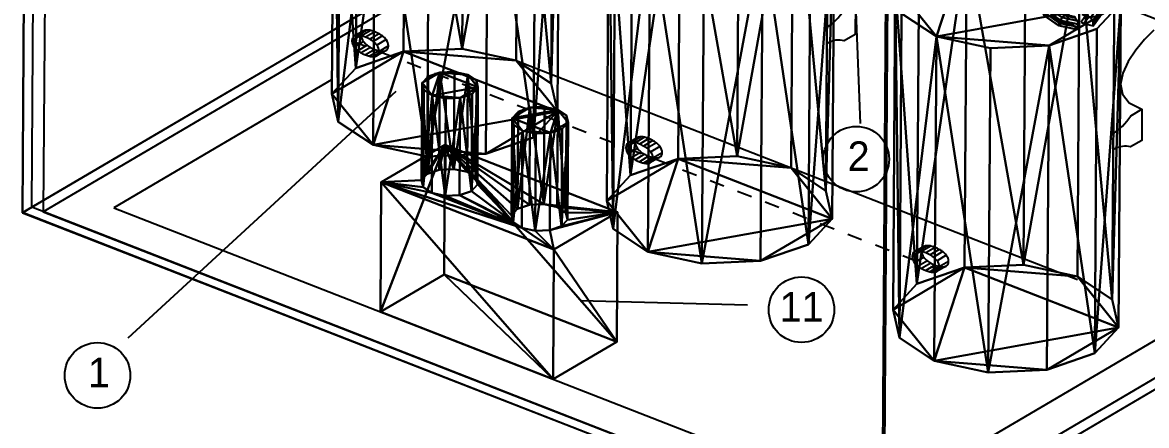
# Model space of a CAD drawing. Extents: x 268 to 383, y 668 to 793.
# Drawn here: x 336.17 to 343.77, y 694.6 to 697.33 of the extents above; entities that cross this region are included whole.
import ezdxf

# ---------------------------------------------------------------- set-up
doc = ezdxf.new("R2010")
doc.units = 0
doc.header["$LTSCALE"] = 0.5
doc.header["$MEASUREMENT"] = 0
doc.linetypes.add('HIDDEN', pattern=[0.375, 0.25, -0.125])
doc.layers.get('0').update_dxf_attribs({"linetype": 'CONTINUOUS'})
for name, color, linetype in [('P01', 6, 'CONTINUOUS'), ('P02', 1, 'CONTINUOUS'), ('P03', 5, 'CONTINUOUS'), ('P04', 7, 'CONTINUOUS')]:
    doc.layers.add(name, color=color, linetype=linetype)

# ---------------------------------------------------------------- blocks, each defined once
blk = doc.blocks.new('*U41')
at = {"color": 3}
for p, q in [((1.2873, 9.8418), (1.2873, 17.8418)), ((1.3873, 17.7418), (1.3873, 9.9418)), ((8.6701, 17.7418), (8.6701, 9.9418)), ((1.3873, 9.9418), (8.6701, 9.9418)), ((1.3873, 9.9418, 4.5), (1.3873, 9.9418)), ((8.6701, 9.9418, 4.5), (8.6701, 9.9418)), ((8.7701, 9.8418), (1.2873, 9.8418)), ((1.2873, 9.8418, 4.5), (1.2873, 9.8418))]:
    blk.add_line(p, q, dxfattribs=at)
at = {"color": 5}
for p, q in [((8.7701, 17.8418), (8.7701, 9.8418)), ((8.7701, 9.8418), (8.7701, 9.8418, 4.5))]:
    blk.add_line(p, q, dxfattribs=at)
blk = doc.blocks.new('*U39')
at = {"color": 0}
for p, q in [((0.02, 0.0415), (0.02, 0.0415, 0.1)), ((0.0515, 0.0586), (0.0515, 0.0586, 0.1)), ((0.0813, 0.0655), (0.0813, 0.0655, 0.1)), ((0.1176, 0.0679), (0.1176, 0.0679, 0.1)), ((0.1539, 0.0655), (0.1539, 0.0655, 0.1)), ((0.1837, 0.0586), (0.1837, 0.0586, 0.1)), ((0.2153, 0.0415), (0.2153, 0.0415, 0.1)), ((0.2352, 0), (0.2352, 0, 0.1)), ((0, 0), (0, 0, 0.1)), ((0.02, -0.0415), (0.02, -0.0415, 0.1)), ((0.0515, -0.0586), (0.0515, -0.0586, 0.1)), ((0.0813, -0.0655), (0.0813, -0.0655, 0.1)), ((0.1176, -0.0679), (0.1176, -0.0679, 0.1)), ((0.1539, -0.0655), (0.1539, -0.0655, 0.1)), ((0.1837, -0.0586), (0.1837, -0.0586, 0.1)), ((0.2153, -0.0415), (0.2153, -0.0415, 0.1))]:
    blk.add_line(p, q, dxfattribs=at)
for centre, radius, start, end in [((0.0531, 0, 0.1), 0.0531, 128.55974, 231.44026), ((0.0531, 0), 0.0531, 128.55974, 231.44026), ((0.0835, -0.0382, 0.1), 0.1019, 108.27251, 128.55974), ((0.0835, -0.0382), 0.1019, 108.27251, 128.55974), ((0.104, -0.1004, 0.1), 0.1674, 97.78789, 108.27251), ((0.104, -0.1004), 0.1674, 97.78789, 108.27251), ((0.1176, -0.1998, 0.1), 0.2678, 82.21211, 97.78789), ((0.1176, -0.1998), 0.2678, 82.21211, 97.78789), ((0.1312, -0.1004, 0.1), 0.1674, 71.72749, 82.21211), ((0.1312, -0.1004), 0.1674, 71.72749, 82.21211), ((0.1518, -0.0382, 0.1), 0.1019, 51.44026, 71.72749), ((0.1518, -0.0382), 0.1019, 51.44026, 71.72749), ((0.1822, 0, 0.1), 0.0531, 308.55974, 51.44026), ((0.1822, 0), 0.0531, 308.55974, 51.44026), ((0.0835, 0.0382, 0.1), 0.1019, 231.44026, 251.72749), ((0.0835, 0.0382), 0.1019, 231.44026, 251.72749), ((0.104, 0.1004, 0.1), 0.1674, 251.72749, 262.21211), ((0.104, 0.1004), 0.1674, 251.72749, 262.21211), ((0.1176, 0.1998, 0.1), 0.2678, 262.21211, 277.78789), ((0.1176, 0.1998), 0.2678, 262.21211, 277.78789), ((0.1312, 0.1004, 0.1), 0.1674, 277.78789, 288.27251), ((0.1312, 0.1004), 0.1674, 277.78789, 288.27251), ((0.1518, 0.0382, 0.1), 0.1019, 288.27251, 308.55974), ((0.1518, 0.0382), 0.1019, 288.27251, 308.55974)]:
    blk.add_arc(centre, radius, start, end, dxfattribs=at)
blk = doc.blocks.new('*U34')
at = {"color": 0}
mesh = blk.add_polyface(dxfattribs=at)
corners = [(0, -0.7719, 2.5), (0.6685, 0.386, 2.5), (-0.6685, 0.386, 2.5), (-0.6685, -0.386, 2.5), (0, 0.7719, 2.5), (0.6685, -0.386, 2.5), (-0.386, -0.6685, 2.5), (-0.7719, 0, 2.5), (-0.386, 0.6685, 2.5), (0.386, 0.6685, 2.5), (0.7719, 0, 2.5), (0.386, -0.6685, 2.5)]
mesh.append_faces([[corners[k] for k in face] for face in [(0, 1, 2), (2, 3, 0), (1, 4, 2), (0, 5, 1)]], dxfattribs={"vtx0": -1, "vtx1": -1, "vtx2": -1, "color": 0})
mesh.append_faces([[corners[k] for k in face] for face in [(3, 6, 0), (2, 7, 3), (4, 8, 2), (1, 9, 4), (5, 10, 1), (0, 11, 5)]], dxfattribs={"vtx2": -1, "color": 0})
mesh = blk.add_polyface(dxfattribs=at)
corners = [(-0.6685, 0.386), (0.6685, 0.386), (0, -0.7719), (-0.6685, -0.386), (0.6685, -0.386), (0, 0.7719), (-0.7719, 0), (-0.386, -0.6685), (0.386, -0.6685), (0.7719, 0), (0.386, 0.6685), (-0.386, 0.6685)]
mesh.append_faces([[corners[k] for k in face] for face in [(0, 1, 2), (2, 3, 0), (1, 4, 2), (0, 5, 1)]], dxfattribs={"vtx0": -1, "vtx1": -1, "vtx2": -1, "color": 0})
mesh.append_faces([[corners[k] for k in face] for face in [(3, 6, 0), (2, 7, 3), (4, 8, 2), (1, 9, 4), (5, 10, 1), (0, 11, 5)]], dxfattribs={"vtx2": -1, "color": 0})
mesh = blk.add_polyface(dxfattribs=at)
corners = [(-0.7719, 0, 2.5), (-0.7719, 0), (-0.6685, -0.386, 2.5), (-0.6685, -0.386), (-0.386, -0.6685), (-0.386, -0.6685, 2.5), (0, -0.7719), (0, -0.7719, 2.5), (0.386, -0.6685), (0.386, -0.6685, 2.5), (0.6685, -0.386, 2.5), (0.6685, -0.386), (0.7719, 0), (0.7719, 0, 2.5), (0.6685, 0.386), (0.6685, 0.386, 2.5), (0.386, 0.6685), (0.386, 0.6685, 2.5), (0, 0.7719, 2.5), (0, 0.7719), (-0.386, 0.6685), (-0.386, 0.6685, 2.5), (-0.6685, 0.386), (-0.6685, 0.386, 2.5)]
mesh.append_faces([[corners[k] for k in face] for face in [(7, 8, 9), (15, 16, 17), (23, 1, 0)]], dxfattribs={"vtx0": -1, "color": 0})
mesh.append_faces([[corners[k] for k in face] for face in [(0, 1, 2), (9, 8, 10), (17, 16, 18)]], dxfattribs={"vtx1": -1, "color": 0})
mesh.append_faces([[corners[k] for k in face] for face in [(1, 3, 2), (2, 3, 4), (4, 5, 2), (4, 6, 7), (7, 5, 4), (7, 6, 8), (8, 11, 10), (10, 11, 12), (12, 13, 10), (12, 14, 15), (15, 13, 12), (15, 14, 16), (16, 19, 18), (18, 19, 20), (20, 21, 18), (20, 22, 23), (23, 21, 20), (23, 22, 1)]], dxfattribs={"vtx2": -1, "color": 0})
blk = doc.blocks.new('*U33')
at = {"color": 5}
mesh = blk.add_polyface(dxfattribs=at)
corners = [(4.0373, 10.9734), (5.5373, 10.2864), (5.5373, 10.9734), (4.0373, 10.2864)]
mesh.append_faces([[corners[k] for k in face] for face in [(0, 1, 3)]], dxfattribs={"vtx0": -1, "color": 5})
mesh.append_faces([[corners[k] for k in face] for face in [(0, 2, 1)]], dxfattribs={"vtx2": -1, "color": 5})
mesh = blk.add_polyface(dxfattribs=at)
corners = [(5.3699, 10.5765, 1), (5.3443, 10.4809, 1), (5.5373, 10.9734, 1), (5.3443, 10.6721, 1), (5.5373, 10.2864, 1), (5.2743, 10.4109, 1), (5.1787, 10.3853, 1), (5.2743, 10.7421, 1), (5.1787, 10.7677, 1), (4.0373, 10.2864, 1), (4.3959, 10.3853, 1), (4.3003, 10.4109, 1), (4.4915, 10.4109, 1), (4.5615, 10.4809, 1), (5.0831, 10.4109, 1), (5.0831, 10.7421, 1), (4.0373, 10.9734, 1), (5.0131, 10.6721, 1), (4.2303, 10.4809, 1), (4.2047, 10.5765, 1), (4.5871, 10.5765, 1), (4.5615, 10.6721, 1), (4.4915, 10.7421, 1), (5.0131, 10.4809, 1), (4.3959, 10.7677, 1), (4.3003, 10.7421, 1), (4.2303, 10.6721, 1), (4.9875, 10.5765, 1)]
mesh.append_faces([[corners[k] for k in face] for face in [(6, 10, 9), (23, 16, 22)]], dxfattribs={"vtx0": -1, "vtx1": -1, "vtx2": -1, "color": 5})
mesh.append_faces([[corners[k] for k in face] for face in [(2, 3, 0), (1, 4, 2), (2, 7, 3), (2, 8, 7), (6, 9, 4), (6, 12, 10), (6, 13, 12), (2, 15, 8), (16, 17, 15), (18, 16, 9), (14, 20, 13), (14, 21, 20), (14, 22, 21), (16, 24, 22), (16, 25, 24), (16, 26, 25), (16, 19, 26), (16, 27, 17)]], dxfattribs={"vtx0": -1, "vtx2": -1, "color": 5})
mesh.append_faces([[corners[k] for k in face] for face in [(0, 1, 2), (1, 5, 4), (5, 6, 4), (10, 11, 9), (6, 14, 13), (2, 16, 15), (11, 18, 9), (18, 19, 16), (14, 23, 22), (23, 27, 16)]], dxfattribs={"vtx1": -1, "vtx2": -1, "color": 5})
mesh = blk.add_polyface(dxfattribs=at)
corners = [(4.0373, 10.9734), (4.0373, 10.9734, 1), (5.5373, 10.9734), (5.5373, 10.9734, 1)]
mesh.append_faces([[corners[k] for k in face] for face in [(0, 1, 2)]], dxfattribs={"vtx1": -1, "color": 5})
mesh.append_faces([[corners[k] for k in face] for face in [(1, 3, 2)]], dxfattribs={"vtx2": -1, "color": 5})
mesh = blk.add_polyface(dxfattribs=at)
corners = [(4.0373, 10.2864), (4.0373, 10.9734, 1), (4.0373, 10.9734), (4.0373, 10.2864, 1)]
mesh.append_faces([[corners[k] for k in face] for face in [(0, 1, 2)]], dxfattribs={"vtx0": -1, "color": 5})
mesh.append_faces([[corners[k] for k in face] for face in [(0, 3, 1)]], dxfattribs={"vtx2": -1, "color": 5})
mesh = blk.add_polyface(dxfattribs=at)
corners = [(5.5373, 10.9734), (5.5373, 10.9734, 1), (5.5373, 10.2864, 1), (5.5373, 10.2864)]
mesh.append_faces([[corners[k] for k in face] for face in [(0, 1, 2), (2, 3, 0)]], dxfattribs={"vtx2": -1, "color": 5})
mesh = blk.add_polyface(dxfattribs=at)
corners = [(4.3959, 10.3853, 1.75), (4.5615, 10.6721, 1.75), (4.2303, 10.6721, 1.75), (4.2303, 10.4809, 1.75), (4.3959, 10.7677, 1.75), (4.5615, 10.4809, 1.75), (4.3003, 10.4109, 1.75), (4.2047, 10.5765, 1.75), (4.3003, 10.7421, 1.75), (4.4915, 10.7421, 1.75), (4.5871, 10.5765, 1.75), (4.4915, 10.4109, 1.75), (5.0131, 10.4809, 1.75), (5.3443, 10.4809, 1.75), (5.1787, 10.7677, 1.75), (5.0131, 10.6721, 1.75), (5.3443, 10.6721, 1.75), (5.1787, 10.3853, 1.75), (4.9875, 10.5765, 1.75), (5.0831, 10.7421, 1.75), (5.2743, 10.7421, 1.75), (5.3699, 10.5765, 1.75), (5.2743, 10.4109, 1.75), (5.0831, 10.4109, 1.75)]
mesh.append_faces([[corners[k] for k in face] for face in [(0, 1, 2), (2, 3, 0), (1, 4, 2), (0, 5, 1), (12, 13, 14), (14, 15, 12), (13, 16, 14), (12, 17, 13)]], dxfattribs={"vtx0": -1, "vtx1": -1, "vtx2": -1, "color": 5})
mesh.append_faces([[corners[k] for k in face] for face in [(3, 6, 0), (2, 7, 3), (4, 8, 2), (1, 9, 4), (5, 10, 1), (0, 11, 5), (15, 18, 12), (14, 19, 15), (16, 20, 14), (13, 21, 16), (17, 22, 13), (12, 23, 17)]], dxfattribs={"vtx2": -1, "color": 5})
mesh = blk.add_polyface(dxfattribs=at)
corners = [(4.2047, 10.5765, 1.75), (4.2047, 10.5765, 1), (4.2303, 10.4809, 1.75), (4.2303, 10.4809, 1), (4.3003, 10.4109, 1), (4.3003, 10.4109, 1.75), (4.3959, 10.3853, 1), (4.3959, 10.3853, 1.75), (4.4915, 10.4109, 1), (4.4915, 10.4109, 1.75), (4.5615, 10.4809, 1.75), (4.5615, 10.4809, 1), (4.5871, 10.5765, 1), (4.5871, 10.5765, 1.75), (4.5615, 10.6721, 1), (4.5615, 10.6721, 1.75), (4.4915, 10.7421, 1), (4.4915, 10.7421, 1.75), (4.3959, 10.7677, 1.75), (4.3959, 10.7677, 1), (4.3003, 10.7421, 1), (4.3003, 10.7421, 1.75), (4.2303, 10.6721, 1), (4.2303, 10.6721, 1.75)]
mesh.append_faces([[corners[k] for k in face] for face in [(7, 8, 9), (15, 16, 17), (23, 1, 0)]], dxfattribs={"vtx0": -1, "color": 5})
mesh.append_faces([[corners[k] for k in face] for face in [(0, 1, 2), (9, 8, 10), (17, 16, 18)]], dxfattribs={"vtx1": -1, "color": 5})
mesh.append_faces([[corners[k] for k in face] for face in [(1, 3, 2), (2, 3, 4), (4, 5, 2), (4, 6, 7), (7, 5, 4), (7, 6, 8), (8, 11, 10), (10, 11, 12), (12, 13, 10), (12, 14, 15), (15, 13, 12), (15, 14, 16), (16, 19, 18), (18, 19, 20), (20, 21, 18), (20, 22, 23), (23, 21, 20), (23, 22, 1)]], dxfattribs={"vtx2": -1, "color": 5})
mesh = blk.add_polyface(dxfattribs=at)
corners = [(4.9875, 10.5765, 1.75), (4.9875, 10.5765, 1), (5.0131, 10.4809, 1.75), (5.0131, 10.4809, 1), (5.0831, 10.4109, 1), (5.0831, 10.4109, 1.75), (5.1787, 10.3853, 1), (5.1787, 10.3853, 1.75), (5.2743, 10.4109, 1), (5.2743, 10.4109, 1.75), (5.3443, 10.4809, 1.75), (5.3443, 10.4809, 1), (5.3699, 10.5765, 1), (5.3699, 10.5765, 1.75), (5.3443, 10.6721, 1), (5.3443, 10.6721, 1.75), (5.2743, 10.7421, 1), (5.2743, 10.7421, 1.75), (5.1787, 10.7677, 1.75), (5.1787, 10.7677, 1), (5.0831, 10.7421, 1), (5.0831, 10.7421, 1.75), (5.0131, 10.6721, 1), (5.0131, 10.6721, 1.75)]
mesh.append_faces([[corners[k] for k in face] for face in [(7, 8, 9), (15, 16, 17), (23, 1, 0)]], dxfattribs={"vtx0": -1, "color": 5})
mesh.append_faces([[corners[k] for k in face] for face in [(0, 1, 2), (9, 8, 10), (17, 16, 18)]], dxfattribs={"vtx1": -1, "color": 5})
mesh.append_faces([[corners[k] for k in face] for face in [(1, 3, 2), (2, 3, 4), (4, 5, 2), (4, 6, 7), (7, 5, 4), (7, 6, 8), (8, 11, 10), (10, 11, 12), (12, 13, 10), (12, 14, 15), (15, 13, 12), (15, 14, 16), (16, 19, 18), (18, 19, 20), (20, 21, 18), (20, 22, 23), (23, 21, 20), (23, 22, 1)]], dxfattribs={"vtx2": -1, "color": 5})
mesh = blk.add_polyface(dxfattribs=at)
corners = [(5.5373, 10.2864), (5.5373, 10.2864, 1), (4.0373, 10.2864, 1), (4.0373, 10.2864)]
mesh.append_faces([[corners[k] for k in face] for face in [(0, 1, 2), (2, 3, 0)]], dxfattribs={"vtx2": -1, "color": 5})
blk = doc.blocks.new('1')
at = {"color": 0, "extrusion": (0.627354, 0.369097, -0.685708)}
for p, q in [((-58.644, -18.772, -10.622), (-58.382, 20.752, 10.892)), ((-58.016, -18.403, -11.308), (-57.754, 21.121, 10.206)), ((-58.644, -18.772, -10.622), (-58.016, -18.403, -11.308)), ((-4.134, -40.046, 27.798), (-58.644, -18.772, -10.622)), ((-3.506, -39.677, 27.112), (-58.016, -18.403, -11.308))]:
    blk.add_line(p, q, dxfattribs=at)
at = {"color": 5, "extrusion": (0.005818, 0.878295, 0.478083), "elevation": -21.906}
for points in [[(8.526, -62.626), (58.518, -0.169)], [(8.526, -62.626), (-46.123, -18.883)], [(58.518, -0.169), (3.868, 43.573)]]:
    blk.add_lwpolyline(points, dxfattribs=at)
at = {"layer": 'P02', "extrusion": (0.005818, 0.878295, 0.478083), "elevation": -21.906}
for points in [[(3.149, -45.658), (-40.32, -10.864)], [(37.67, -19.26), (52.346, -0.924)], [(-40.32, -10.864), (0.715, 40.402)], [(52.346, -0.924), (0.715, 40.402)]]:
    blk.add_lwpolyline(points, dxfattribs=at)
at = {"layer": 'P03'}
for points in [[(17.879, -6.408), (17.248, -7.054), (16.645, -7.779), (16.134, -8.547), (15.774, -9.322), (15.626, -10.069), (15.751, -10.749), (16.211, -11.328), (17.066, -11.769)], [(-2.309, -4.591), (-1.978, -12.739)]]:
    blk.add_lwpolyline(points, dxfattribs=at)
at = {"layer": 'P03', "color": 3, "extrusion": (0.778713, -0.303917, 0.548855)}
for points, elevation in [([(-7.341, -5.762, 0.148359), (-5.799, -6.977), (-5.116, -7.957), (-7.093, -9.335), (-7.775, -8.355, 0.148359), (-8.382, -6.488)], -5.801), ([(-6.983, -5.513, 0.148359), (-5.441, -6.728), (-4.758, -7.707), (-6.735, -9.085), (-7.418, -8.106, 0.148359), (-8.025, -6.239)], 19.077)]:
    blk.add_lwpolyline(points, format="xyb", close=True, dxfattribs=dict(at, elevation=elevation))
at = {"layer": 'P03', "color": 3, "linetype": 'HIDDEN', "extrusion": (0.005818, 0.878295, 0.478083), "elevation": -13.848}
blk.add_lwpolyline([(36.31, -10.009), (-3.513, 21.866)], dxfattribs=at)
at = {"layer": 'P03', "extrusion": (-0.627354, -0.369097, 0.685708), "elevation": -1.562}
blk.add_lwpolyline([(-5.493, -39.659), (26.513, -2.914)], dxfattribs=at)
at = {"layer": 'P03', "elevation": 11.064}
for points in [[(-33.399, -10.574), (-51.527, -27.275)], [(-20.936, -24.727), (-9.607, -25.01)]]:
    blk.add_lwpolyline(points, dxfattribs=at)
at = {"layer": 'P04', "color": 5}
for centre in [(-2.25, -15.147, 22.244), (-5.957, -25.341, 22.244), (-53.569, -29.787, 76.429)]:
    blk.add_circle(centre, 2.219, dxfattribs=at)
at = {"layer": 'P03', "extrusion": (0.005818, 0.878295, 0.478083), "xscale": 10, "yscale": 10, "zscale": 10, "rotation": 141.3254917884629}
for name, p in [('*U41', (130.069, 68.622, -21.906)), ('*U34', (30.011, -16.135, -21.906)), ('*U34', (11.382, -1.225, -21.906)), ('*U34', (-8.033, 14.316, -21.688)), ('*U33', (130.069, 68.622, -21.906))]:
    blk.add_blockref(name, p, dxfattribs=at)
at = {"layer": 'P03', "extrusion": (-0.627354, -0.369097, 0.685708), "xscale": 10, "yscale": 10, "zscale": 10, "rotation": 48.942302571036}
for p in [(-12.285, -35.187, 13.876), (3.339, -17.25, 13.876), (19.508, 1.645, 13.876)]:
    blk.add_blockref('*U39', p, dxfattribs=at)
at = {"layer": 'P04', "color": 5}
for s, p in [('2', (-2.836, -15.946, 22.244)), ('11', (-7.434, -26.14, 22.244)), ('1', (-54.221, -30.586, 76.429))]:
    blk.add_text(s, height=2, dxfattribs=at).set_placement(p)
at = {"layer": 'P01'}
mesh = blk.add_polymesh((9, 9), dxfattribs=at)
for k, corner in enumerate([(12.954, -5.869, 17.671), (13.141, -5.973, 17.786), (13.763, -6.135, 18.268), (13.772, -5.96, 18.37), (13.743, -5.78, 18.441), (13.592, -5.593, 18.403), (13.163, -5.434, 18.097), (13.124, -5.412, 18.073), (13.059, -5.378, 18.031), (13.203, -5.518, 17.141), (13.444, -5.546, 17.14), (14.235, -5.471, 17.265), (14.234, -5.311, 17.388), (14.185, -5.158, 17.502), (13.983, -5.044, 17.572), (13.435, -5.052, 17.52), (13.385, -5.046, 17.52), (13.3, -5.038, 17.518), (13.041, -5.079, 16.644), (13.247, -5.011, 16.535), (13.928, -4.64, 16.325), (13.934, -4.497, 16.468), (13.898, -4.38, 16.621), (13.729, -4.356, 16.793), (13.258, -4.574, 16.978), (13.216, -4.588, 17.001), (13.143, -4.613, 17.037), (12.53, -4.72, 16.37), (12.624, -4.573, 16.201), (12.961, -3.959, 15.806), (12.987, -3.831, 15.96), (12.992, -3.742, 16.134), (12.927, -3.792, 16.363), (12.701, -4.182, 16.68), (12.682, -4.212, 16.715), (12.648, -4.265, 16.772), (11.865, -4.577, 16.424), (11.814, -4.399, 16.266), (11.701, -3.689, 15.906), (11.754, -3.566, 16.058), (11.812, -3.489, 16.229), (11.884, -3.568, 16.447), (11.977, -4.026, 16.738), (11.987, -4.063, 16.77), (12.005, -4.127, 16.824), (11.3, -4.706, 16.784), (11.126, -4.556, 16.705), (10.631, -3.932, 16.589), (10.707, -3.805, 16.726), (10.81, -3.717, 16.868), (10.998, -3.769, 17.012), (11.361, -4.166, 17.13), (11.397, -4.197, 17.146), (11.458, -4.252, 17.172), (11.051, -5.056, 17.313), (10.822, -4.983, 17.35), (10.16, -4.596, 17.591), (10.245, -4.454, 17.708), (10.368, -4.339, 17.807), (10.608, -4.319, 17.842), (11.09, -4.548, 17.707), (11.137, -4.564, 17.7), (11.216, -4.591, 17.685), (11.213, -5.495, 17.81), (11.019, -5.517, 17.956), (10.466, -5.427, 18.532), (10.545, -5.268, 18.628), (10.655, -5.117, 18.688), (10.862, -5.007, 18.621), (11.266, -5.026, 18.248), (11.306, -5.022, 18.218), (11.373, -5.016, 18.166), (11.724, -5.854, 18.084), (11.642, -5.955, 18.29), (11.434, -6.108, 19.051), (11.492, -5.934, 19.136), (11.562, -5.754, 19.174), (11.663, -5.571, 19.051), (11.823, -5.418, 18.547), (11.84, -5.397, 18.505), (11.868, -5.364, 18.431)]):
    mesh.set_mesh_vertex(divmod(k, 9), corner)
mesh = blk.add_polymesh((2, 9), dxfattribs=at)
for k, corner in enumerate([(11.724, -5.854, 18.084), (11.642, -5.955, 18.29), (11.434, -6.108, 19.051), (11.492, -5.934, 19.136), (11.562, -5.754, 19.174), (11.663, -5.571, 19.051), (11.823, -5.418, 18.547), (11.84, -5.397, 18.505), (11.868, -5.364, 18.431), (12.389, -5.997, 18.031), (12.452, -6.129, 18.225), (12.693, -6.378, 18.95), (12.725, -6.198, 19.038), (12.741, -6.008, 19.08), (12.706, -5.795, 18.968), (12.548, -5.574, 18.489), (12.534, -5.546, 18.449), (12.512, -5.502, 18.38)]):
    mesh.set_mesh_vertex(divmod(k, 9), corner)

msp = doc.modelspace()

# ---------------------------------------------------------------- block references
at = {"layer": 'P02', "xscale": 0.09999999999990905, "yscale": 0.1000000000000227, "zscale": 0.1}
msp.add_blockref('1', (342.0359, 697.9173), dxfattribs=at)

doc.saveas('drawing.dxf')
